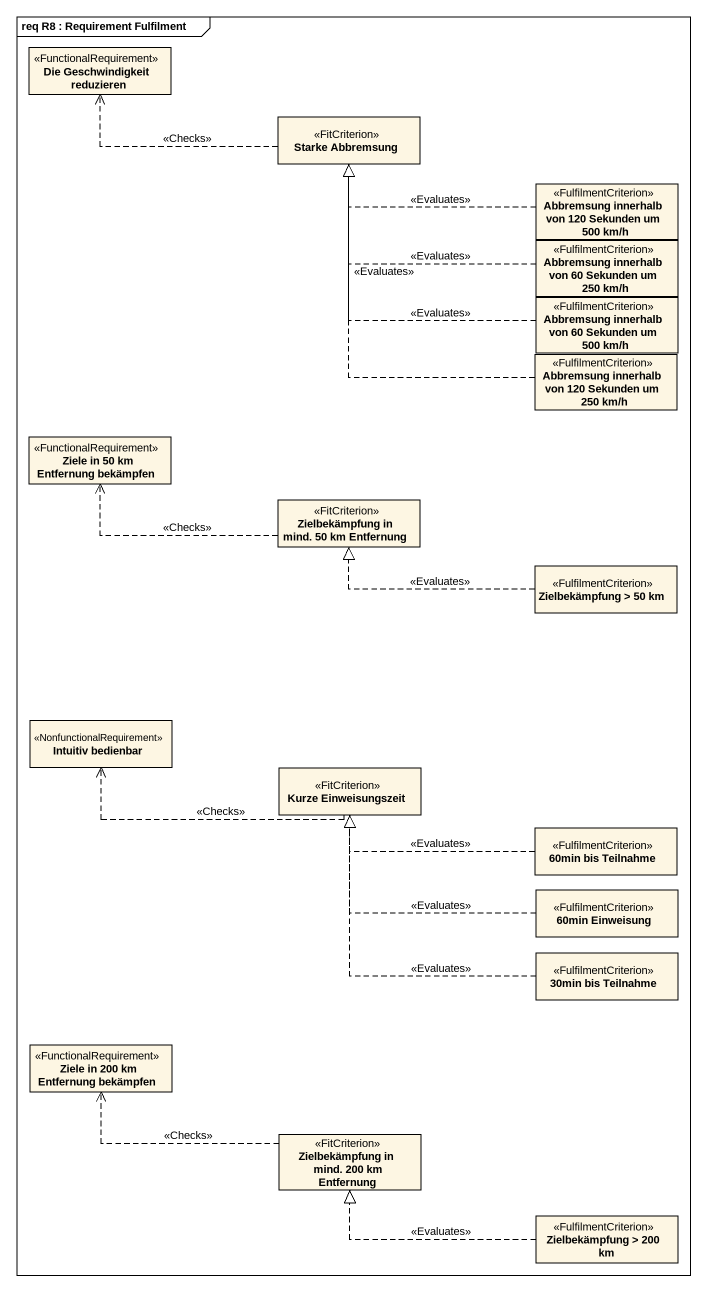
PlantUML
@startuml
mainframe req R8 : Requirement Fulfilment
hide circle
hide empty members
class "Die Geschwindigkeit reduzieren" as Die_Geschwindigkeit <<FunctionalRequirement>>
class "Starke Abbremsung" as Starke_Abbremsung <<FitCriterion>>
class "Abbremsung innerhalb von 120 Sekunden um 500 km/h" as Abbremsung_innerhalb_von <<FulfilmentCriterion>>
class "Abbremsung innerhalb von 60 Sekunden um 250 km/h" as Abbremsung_innerhalb_von_60 <<FulfilmentCriterion>>
class "Abbremsung innerhalb von 60 Sekunden um 500 km/h" as Abbremsung_innerhalb_von_60_2 <<FulfilmentCriterion>>
class "Abbremsung innerhalb von 120 Sekunden um 250 km/h" as Abbremsung_innerhalb_von_2 <<FulfilmentCriterion>>
class "Ziele in 50 km Entfernung bekämpfen" as Ziele_in_50_km_Entfernung <<FunctionalRequirement>>
class "Zielbekämpfung in mind. 50 km Entfernung" as Zielbekämpfung_in_mind_50 <<FitCriterion>>
class "Zielbekämpfung > 50 km" as Zielbekämpfung_50_km <<FulfilmentCriterion>>
class "Intuitiv bedienbar" as Intuitiv_bedienbar <<NonfunctionalRequirement>>
class "Kurze Einweisungszeit" as Kurze_Einweisungszeit <<FitCriterion>>
class "60min bis Teilnahme" as c60min_bis_Teilnahme <<FulfilmentCriterion>>
class "60min Einweisung" as c60min_Einweisung <<FulfilmentCriterion>>
class "30min bis Teilnahme" as c30min_bis_Teilnahme <<FulfilmentCriterion>>
class "Ziele in 200 km Entfernung bekämpfen" as Ziele_in_200_km_Entfernung <<FunctionalRequirement>>
class "Zielbekämpfung in mind. 200 km Entfernung" as Zielbekämpfung_in_mind_200 <<FitCriterion>>
class "Zielbekämpfung > 200 km" as Zielbekämpfung_200_km <<FulfilmentCriterion>>
Starke_Abbremsung .left.> Die_Geschwindigkeit : <<Checks>>
Abbremsung_innerhalb_von .left.|> Starke_Abbremsung : <<Evaluates>>
Abbremsung_innerhalb_von_60 .left.|> Starke_Abbremsung : <<Evaluates>>
Abbremsung_innerhalb_von_60_2 .up.|> Starke_Abbremsung : <<Evaluates>>
Abbremsung_innerhalb_von_2 .up.|> Starke_Abbremsung : <<Evaluates>>
Zielbekämpfung_in_mind_50 .left.> Ziele_in_50_km_Entfernung : <<Checks>>
Zielbekämpfung_50_km .left.|> Zielbekämpfung_in_mind_50 : <<Evaluates>>
Kurze_Einweisungszeit .left.> Intuitiv_bedienbar : <<Checks>>
c60min_bis_Teilnahme .left.|> Kurze_Einweisungszeit : <<Evaluates>>
c60min_Einweisung .left.|> Kurze_Einweisungszeit : <<Evaluates>>
c30min_bis_Teilnahme .up.|> Kurze_Einweisungszeit : <<Evaluates>>
Zielbekämpfung_in_mind_200 .left.> Ziele_in_200_km_Entfernung : <<Checks>>
Zielbekämpfung_200_km .left.|> Zielbekämpfung_in_mind_200 : <<Evaluates>>
@enduml
